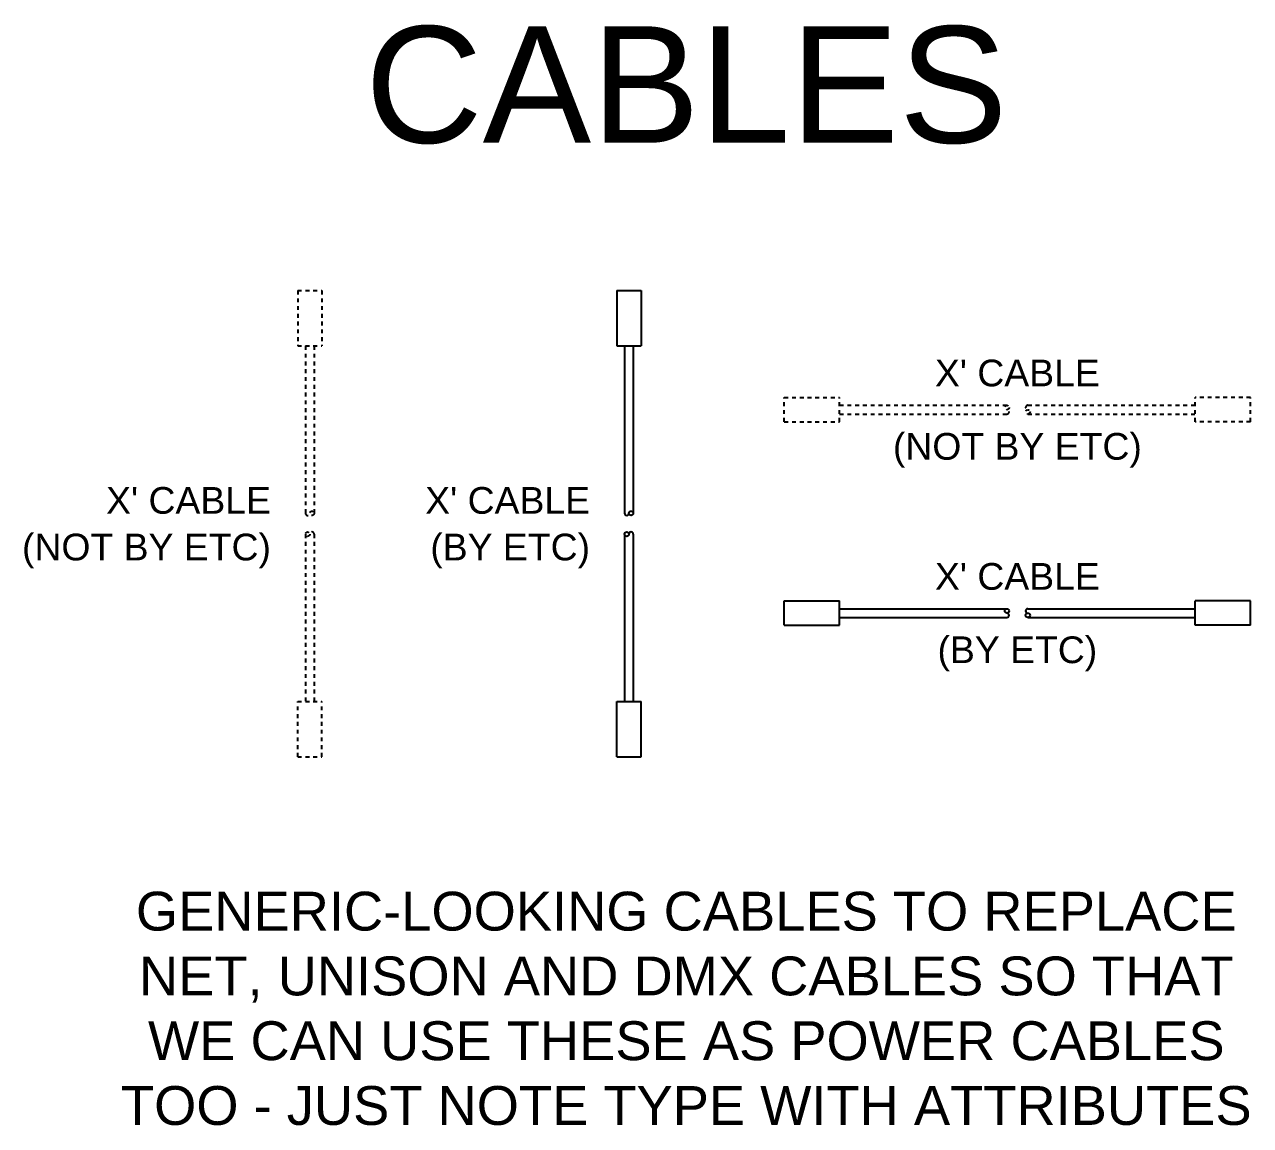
# Model space of a CAD drawing. Extents: x -49 to 275, y -8 to 142.
# Drawn here: x 157.31 to 188.86, y 113.59 to 141.92 of the extents above; entities that cross this region are included whole.
import ezdxf
from ezdxf.enums import TextEntityAlignment as Align

# ---------------------------------------------------------------- set-up
doc = ezdxf.new("R2010")
doc.units = 0
doc.header["$LTSCALE"] = 0.5
doc.header["$MEASUREMENT"] = 0
doc.linetypes.add('HIDDEN', pattern=[0.375, 0.25, -0.125])
doc.layers.get('0').update_dxf_attribs({"linetype": 'CONTINUOUS'})
doc.layers.add('RISER', color=7, linetype='CONTINUOUS')
doc.styles.add('ARIAL', font='arial.ttf')

# ---------------------------------------------------------------- blocks, each defined once
blk = doc.blocks.new('*U61')
at = {"layer": 'RISER', "linetype": 'HIDDEN', "ltscale": 0.5}
for p, q in [((-6, -0.311), (-6, 0.312)), ((-6, 0.312), (-4.574, 0.312)), ((-4.574, -0.311), (-4.574, 0.312)), ((-4.574, 0.113), (-0.269, 0.113)), ((0.269, 0.113), (4.574, 0.113)), ((4.574, -0.311), (4.574, 0.312)), ((6, 0.312), (4.574, 0.312)), ((6, -0.311), (6, 0.312)), ((-6, -0.311), (-4.574, -0.311)), ((-4.574, -0.113), (-0.269, -0.113)), ((0.269, -0.113), (4.574, -0.113)), ((6, -0.311), (4.574, -0.311))]:
    blk.add_line(p, q, dxfattribs=at)
for centre in [(-0.269, 0.056), (0.269, -0.056)]:
    blk.add_circle(centre, 0.0563, dxfattribs=at)
for centre, start, end in [((-0.269, -0.056), 270, 90), ((0.269, 0.056), 90, 270)]:
    blk.add_arc(centre, 0.0563, start, end, dxfattribs=at)
at = {"layer": 'RISER', "color": 1, "style": 'ARIAL'}
blk.add_attdef('LENGTH&TYPE', text='', height=0.688, dxfattribs=at).set_placement((0, 0.6), align=Align.CENTER)
for tag, p in [('NOTBYETC', (0, -0.6)), ('DRAWINGREF', (0, -1.7))]:
    blk.add_attdef(tag, text='', height=0.688, dxfattribs=at).set_placement(p, align=Align.TOP_CENTER)
blk = doc.blocks.new('*U58')
at = {"layer": 'RISER', "linetype": 'HIDDEN', "ltscale": 0.5}
for p, q in [((-0.311, 6), (0.312, 6)), ((-0.311, 6), (-0.311, 4.574)), ((0.312, 6), (0.312, 4.574)), ((-0.311, 4.574), (0.312, 4.574)), ((-0.113, 4.574), (-0.113, 0.269)), ((0.113, 4.574), (0.113, 0.269)), ((-0.113, -0.269), (-0.113, -4.574)), ((0.113, -0.269), (0.113, -4.574)), ((-0.311, -4.574), (0.312, -4.574)), ((-0.311, -6), (-0.311, -4.574)), ((0.312, -6), (0.312, -4.574)), ((-0.311, -6), (0.312, -6))]:
    blk.add_line(p, q, dxfattribs=at)
for centre in [(0.056, 0.269), (-0.056, -0.269)]:
    blk.add_circle(centre, 0.0563, dxfattribs=at)
for centre, start, end in [((-0.056, 0.269), 180, 0), ((0.056, -0.269), 0, 180)]:
    blk.add_arc(centre, 0.0563, start, end, dxfattribs=at)
at = {"layer": 'RISER', "color": 1, "style": 'ARIAL'}
for tag, p in [('LENGTH&TYPE', (-1, 0.6)), ('NOTBYETC', (-1, -0.6)), ('DRAWINGREF', (-1, -1.7))]:
    blk.add_attdef(tag, text='', height=0.688, dxfattribs=at).set_placement(p, align=Align.MIDDLE_RIGHT)
blk = doc.blocks.new('*U59')
at = {"layer": 'RISER'}
for p, q in [((-0.311, 6), (0.312, 6)), ((-0.311, 6), (-0.311, 4.574)), ((0.312, 6), (0.312, 4.574)), ((-0.311, 4.574), (0.312, 4.574)), ((-0.113, 4.574), (-0.113, 0.269)), ((0.113, 4.574), (0.113, 0.269)), ((-0.113, -0.269), (-0.113, -4.574)), ((0.113, -0.269), (0.113, -4.574)), ((-0.311, -4.574), (0.312, -4.574)), ((-0.311, -6), (-0.311, -4.574)), ((0.312, -6), (0.312, -4.574)), ((-0.311, -6), (0.312, -6))]:
    blk.add_line(p, q, dxfattribs=at)
for centre in [(0.056, 0.269), (-0.056, -0.269)]:
    blk.add_circle(centre, 0.0563, dxfattribs=at)
for centre, start, end in [((-0.056, 0.269), 180, 0), ((0.056, -0.269), 0, 180)]:
    blk.add_arc(centre, 0.0563, start, end, dxfattribs=at)
at = {"layer": 'RISER', "color": 1, "style": 'ARIAL'}
for tag, p in [('LENGTH&TYPE', (-1, 0.6)), ('BYETC', (-1, -0.6)), ('DRAWINGREF', (-1, -1.7))]:
    blk.add_attdef(tag, text='', height=0.688, dxfattribs=at).set_placement(p, align=Align.MIDDLE_RIGHT)
blk = doc.blocks.new('*U60')
at = {"layer": 'RISER'}
for p, q in [((-6, -0.311), (-6, 0.312)), ((-6, 0.312), (-4.574, 0.312)), ((-4.574, -0.311), (-4.574, 0.312)), ((-4.574, 0.113), (-0.269, 0.113)), ((0.269, 0.113), (4.574, 0.113)), ((4.574, -0.311), (4.574, 0.312)), ((6, 0.312), (4.574, 0.312)), ((6, -0.311), (6, 0.312)), ((-6, -0.311), (-4.574, -0.311)), ((-4.574, -0.113), (-0.269, -0.113)), ((0.269, -0.113), (4.574, -0.113)), ((6, -0.311), (4.574, -0.311))]:
    blk.add_line(p, q, dxfattribs=at)
for centre in [(-0.269, 0.056), (0.269, -0.056)]:
    blk.add_circle(centre, 0.0563, dxfattribs=at)
for centre, start, end in [((-0.269, -0.056), 270, 90), ((0.269, 0.056), 90, 270)]:
    blk.add_arc(centre, 0.0563, start, end, dxfattribs=at)
at = {"layer": 'RISER', "color": 1, "style": 'ARIAL'}
blk.add_attdef('LENGTH&TYPE', text='', height=0.688, dxfattribs=at).set_placement((0, 0.6), align=Align.CENTER)
for tag, p in [('BYETC', (0, -0.6)), ('DRAWINGREF', (0, -1.7))]:
    blk.add_attdef(tag, text='', height=0.688, dxfattribs=at).set_placement(p, align=Align.TOP_CENTER)

msp = doc.modelspace()

# ---------------------------------------------------------------- block references
for name, p, values in [('*U58', (164.649, 129.076), {'LENGTH&TYPE': "X' CABLE", 'NOTBYETC': '(NOT BY ETC)'}), ('*U59', (172.862, 129.076), {'LENGTH&TYPE': "X' CABLE", 'BYETC': '(BY ETC)'}), ('*U61', (182.86, 132.011), {'LENGTH&TYPE': "X' CABLE", 'NOTBYETC': '(NOT BY ETC)'}), ('*U60', (182.86, 126.776), {'LENGTH&TYPE': "X' CABLE", 'BYETC': '(BY ETC)'})]:
    msp.add_blockref(name, p).add_auto_attribs(values)

# ---------------------------------------------------------------- texts
at = {"color": 140, "style": 'ARIAL'}
msp.add_text('CABLES', height=3, dxfattribs=at).set_placement((174.339, 138.878), align=Align.CENTER)
at = {"color": 1, "insert": (174.339, 116.598), "char_height": 1, "attachment_point": 5, "style": 'ARIAL'}
msp.add_mtext_dynamic_manual_height_columns('GENERIC-LOOKING CABLES TO REPLACE NET, UNISON AND DMX CABLES SO THAT WE CAN USE THESE AS POWER CABLES TOO - JUST NOTE TYPE WITH ATTRIBUTES', width=29.57742, gutter_width=3.438, heights=[30.097], dxfattribs=at)

doc.saveas('drawing.dxf')
